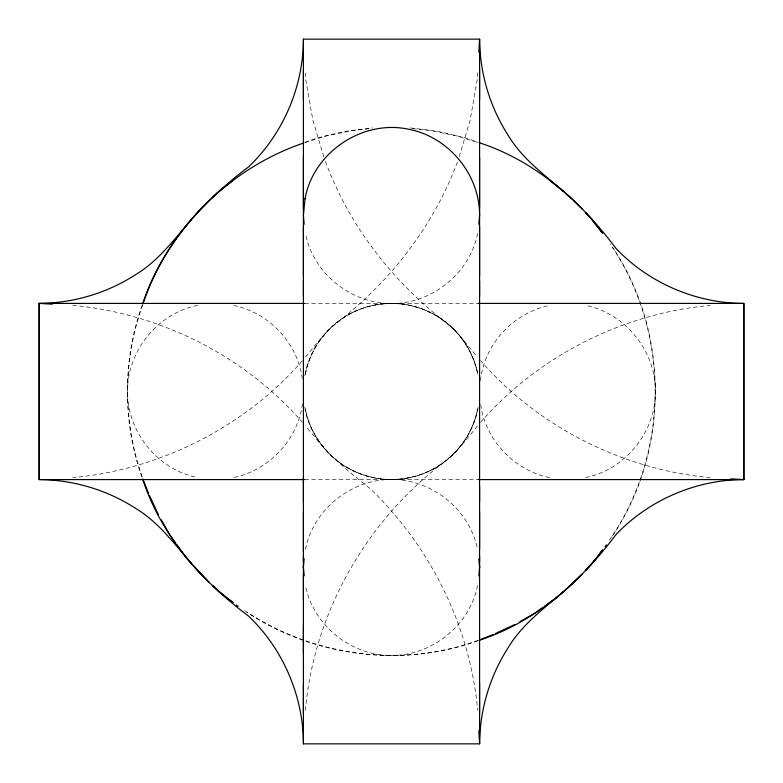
<?xml version="1.0" encoding="UTF-8"?>
<svg xmlns="http://www.w3.org/2000/svg" width="783" height="783" viewBox="0 0 783 783"><rect width="100%" height="100%" fill="white"/><g stroke="black" fill="none" stroke-linecap="round" stroke-linejoin="round"><path stroke-width="0.59" stroke-dasharray="3.92 2.94" d="M305.35 710.289C314.003 612.756 366.297 520.832 444.353 461.97C461.314 449.236 473.392 430.2 477.65 409.411M477.65 72.711L477.229 79.895L470.152 120.102L459.171 156.913M302.414 403.676C298.029 439.654 268.882 470.436 233.442 477.63M480.527 380.685C484.129 344.275 513.589 312.632 549.363 305.497M305.36 374.372C311.761 338.383 342.915 309.285 379.011 304.411C397.695 301.621 417.075 305.253 433.674 314.198C452.349 323.722 464.065 341.652 477.464 356.989M477.64 408.628C471.239 444.617 440.085 473.715 403.989 478.589C385.305 481.379 365.925 477.747 349.326 468.802C330.651 459.278 318.935 441.348 305.536 426.011M305.35 373.589C308.972 355.874 318.319 339.479 331.405 327.049C388.094 284.591 433.645 227.139 458.016 160.319M305.497 549.363C313.21 509.557 351.117 479.265 391.5 479.49C432.03 479.216 469.8 509.723 477.63 549.558M477.503 585.586C469.79 625.392 431.883 655.684 391.5 655.459C350.98 655.733 313.2 625.226 305.37 585.39M477.63 233.442C469.8 273.277 432.03 303.784 391.5 303.51C351.117 303.735 313.21 273.443 305.497 233.647M142.633 304.871C123.039 360.307 122.079 422.605 142.291 478.012M142.31 304.93C122.089 360.317 123.029 422.605 142.604 478.041M612.306 536.081C670.835 449.853 668.858 329.516 610.143 243.934M609.399 540.113C668.829 454.512 671.08 333.519 612.316 246.948M302.444 360.66C244.58 427.068 160.329 469.555 72.711 477.65M305.536 356.989C320.453 338.97 335.055 318.701 357.851 310.137C375.302 302.913 394.975 301.572 413.248 306.3C445.507 314.189 471.699 341.682 477.65 374.391M477.464 426.011C462.547 444.03 447.945 464.299 425.149 472.863C407.698 480.087 388.025 481.428 369.752 476.7C337.493 468.811 311.301 441.318 305.35 408.609M480.556 422.34C538.42 355.932 622.671 313.445 710.289 305.35M304.988 142.291L317.203 137.965L344.667 131.417L372.767 127.903M478.012 640.709C400.632 669.034 310.626 655.469 242.887 609.399M304.959 142.604L326.325 135.88L354.033 130.232L370.428 128.666M478.041 640.396C402.139 667.928 314.042 657.074 246.919 612.306M197.61 305.37C157.774 313.2 127.267 350.97 127.541 391.5C127.316 431.883 157.618 469.79 197.414 477.503M585.586 477.503C625.392 469.79 655.684 431.883 655.459 391.5C655.723 350.98 625.226 313.2 585.39 305.37M304.773 303.413L478.227 303.413M304.773 479.587L478.227 479.587M72.711 305.35C160.329 313.445 244.58 355.932 302.444 422.34M710.289 477.65C622.671 469.555 538.42 427.068 480.556 360.66M412.612 128.666L429.025 130.242L456.753 135.899L478.129 142.633M410.233 127.903L438.372 131.427L465.856 137.984L478.07 142.31M233.637 305.497C269.411 312.632 298.871 344.275 302.473 380.685M549.558 477.63C514.118 470.436 484.971 439.654 480.586 403.676M325.464 161.425C349.795 227.833 395.268 284.806 451.595 327.049C465.327 340.008 474.704 357.351 478.198 375.889M323.829 156.913L312.848 120.102L305.771 79.895L305.35 72.711M304.802 407.111C310.137 444.127 343.189 466.56 369.83 488.308C430.454 546.554 470.133 626.4 477.65 710.289M478.159 407.326A88.088 88.088 0 0 1 305.262 409.46M304.841 375.674A88.088 88.088 0 0 1 477.738 373.54"/><path stroke-width="1.17" d="M207.485 202.239C182.928 225.778 165.448 256.677 135.625 274.637C107.007 293.126 73.23 303.197 39.15 303.413L39.15 479.587C73.23 479.803 106.997 489.874 135.625 508.363C165.438 526.323 182.928 557.222 207.485 580.761M303.413 713.284L303.413 683.138M303.413 653.805L303.413 625.666M303.413 599.132L303.413 574.536M303.413 564.886L303.413 567.469L304.186 558.729M303.413 561.91L303.413 556.224M303.413 552.191L303.413 511.7M303.413 502.069L303.413 39.15L479.587 39.15C479.803 73.23 489.874 106.997 508.363 135.625C526.323 165.448 557.222 182.928 580.761 207.485M303.413 296.248L303.413 280.931M303.413 276.184L303.413 226.747M303.413 208.464L303.413 157.334M303.413 99.862L303.413 69.716M305.037 198.98L305.037 198.716C313.386 152.391 362.265 119.456 408.325 129.166C448.688 136.741 480.008 174.678 479.587 215.765M479.587 713.284L479.587 683.138M479.587 564.886L479.587 567.469L478.775 558.837M479.587 561.91L479.587 556.224M479.587 548.736L479.587 511.7M479.587 502.069L479.587 486.752M479.587 296.248L479.587 280.931M479.587 276.184L479.587 226.747M479.587 208.464L479.587 157.334M479.587 99.862L479.587 69.716M479.118 640.318C535.601 622.084 581.025 581.201 616.074 534.466C649.029 499.887 696.087 479.656 743.85 479.587L743.85 303.413C696.087 303.344 649.029 283.113 616.074 248.534C581.035 201.818 535.641 160.946 479.186 142.702M303.413 39.15C303.344 86.913 283.113 133.971 248.534 166.926C201.818 201.965 160.946 247.359 142.702 303.814M478.824 52.334L479.587 39.15L479.587 743.85L303.413 743.85C303.344 696.087 283.113 649.029 248.534 616.074C201.799 581.025 160.916 535.601 142.682 479.118M478.814 575.985L479.587 567.235M303.413 215.765L305.037 198.716M478.775 224.163L479.587 215.531M142.995 303.745C168.286 229.174 229.262 168.228 303.833 142.956M602.577 549.695L597.126 557.349L585.4 570.484M602.137 550.498L591.361 564.484L585.655 570.425M605.014 546.769L606.453 544.909M582.268 573.988L566.07 589.335M580.761 575.515C557.222 600.072 526.323 617.562 508.363 647.375C489.874 676.003 479.803 709.77 479.587 743.85L478.824 730.666M212.575 197.345L218.526 191.629L232.522 180.853M563.437 591.684L557.3 597.165L544.821 606.042M542.903 607.412L534.27 613.549L519.892 621.633M514.764 624.521L495.561 633.486M493.398 634.416L479.167 640.044M304.773 479.587L39.15 479.587L39.15 303.413L304.773 303.413M478.227 303.413L743.85 303.413L743.85 479.587L478.227 479.587M39.15 303.413L52.334 304.176M730.666 478.824L743.85 479.587M549.695 180.423L563.476 191.346M233.305 602.577L225.651 597.126L212.516 585.4M232.502 602.137L218.516 591.361L212.575 585.655M236.231 605.014L238.091 606.453M566.109 193.695L570.484 197.6M573.988 200.732L582.278 209.032M209.012 582.268L193.665 566.07M585.655 212.575L591.371 218.526L602.147 232.522M585.41 212.536L589.335 216.93M591.684 219.563L602.626 233.373M191.316 563.437L185.835 557.3L176.958 544.821M175.588 542.903L169.451 534.27L161.367 519.892M158.479 514.764L149.514 495.561M148.584 493.398L142.956 479.167M303.413 567.235L304.225 575.877M303.413 215.531L304.186 224.271M303.413 478.462L303.413 743.85"/></g></svg>
